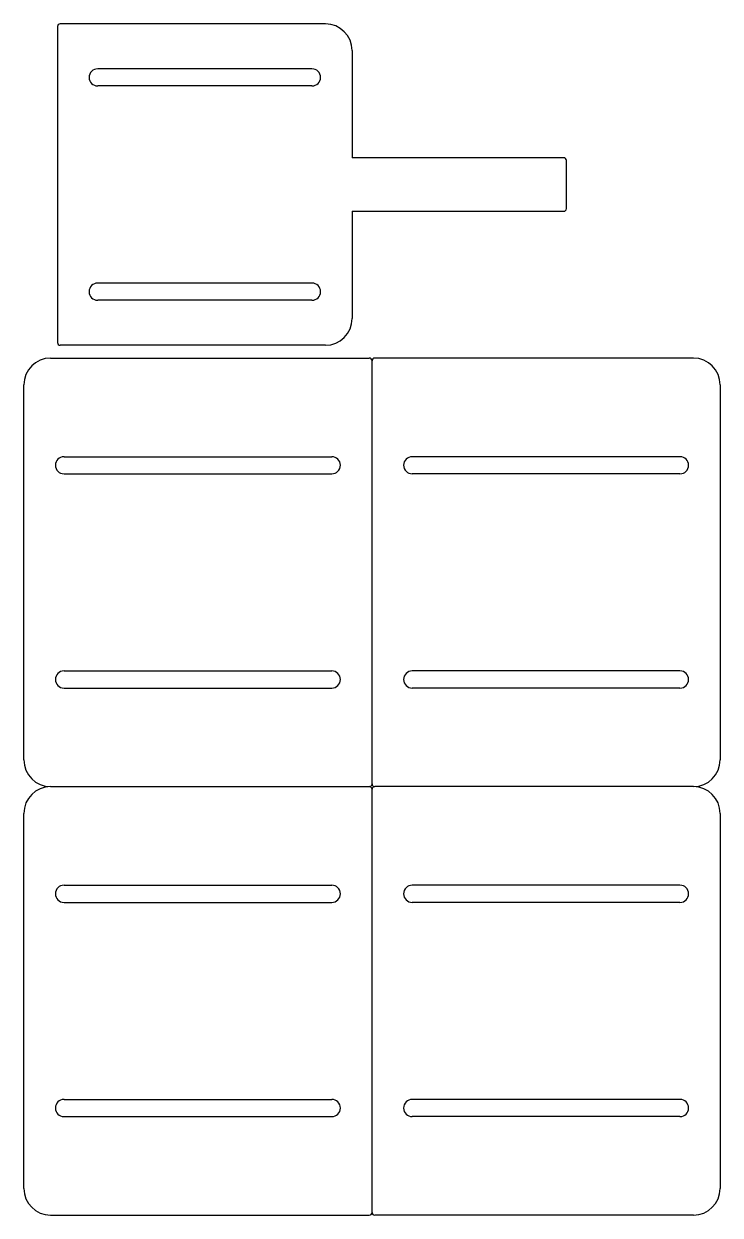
# Model space of a CAD drawing. Header units: inches. Extents: x 0.1 to 13.2, y 0.5 to 22.7.
import ezdxf

# ---------------------------------------------------------------- set-up
doc = ezdxf.new("R2010")
doc.units = ezdxf.units.IN
doc.header["$MEASUREMENT"] = 0
doc.layers.add('Inside', color=1, linetype='Continuous')

msp = doc.modelspace()

# ---------------------------------------------------------------- linework, layer by layer
at = {"linetype": 'Continuous', "lineweight": 25}
for p, q in [((5.779, 22.71), (0.829, 22.71)), ((0.779, 22.66), (0.779, 16.76)), ((6.279, 22.21), (6.279, 20.21)), ((10.229, 20.21), (6.279, 20.21)), ((10.279, 19.26), (10.279, 20.16)), ((6.279, 19.21), (10.229, 19.21)), ((6.279, 19.21), (6.279, 17.21)), ((5.779, 16.71), (0.829, 16.71)), ((0.65, 16.47), (6.6, 16.47)), ((12.65, 16.47), (6.7, 16.47)), ((6.65, 8.52), (6.65, 16.42)), ((0.15, 8.97), (0.15, 15.97)), ((13.15, 15.97), (13.15, 8.97)), ((0.65, 8.47), (6.6, 8.47)), ((12.65, 8.47), (6.7, 8.47)), ((6.65, 0.52), (6.65, 8.42)), ((0.15, 0.97), (0.15, 7.97)), ((13.15, 7.97), (13.15, 0.97)), ((0.65, 0.47), (6.6, 0.47)), ((12.65, 0.47), (6.7, 0.47))]:
    msp.add_line(p, q, dxfattribs=at)
for centre, radius, start, end in [((0.829, 22.66), 0.05, 90, 180), ((5.779, 22.21), 0.5, 0, 90), ((10.229, 20.16), 0.05, 0, 90), ((10.229, 19.26), 0.05, 270, 0), ((5.779, 17.21), 0.5, 270, 0), ((0.829, 16.76), 0.05, 180, 270), ((0.65, 15.97), 0.5, 90, 180), ((6.6, 16.42), 0.05, 0, 90), ((6.7, 16.42), 0.05, 90, 180), ((12.65, 15.97), 0.5, 0, 90), ((0.65, 8.97), 0.5, 180, 270), ((12.65, 8.97), 0.5, 270, 0), ((0.65, 7.97), 0.5, 90, 180), ((6.6, 8.52), 0.05, 270, 0), ((6.6, 8.42), 0.05, 0, 90), ((6.7, 8.52), 0.05, 180, 270), ((6.7, 8.42), 0.05, 90, 180), ((12.65, 7.97), 0.5, 0, 90), ((0.65, 0.97), 0.5, 180, 270), ((12.65, 0.97), 0.5, 270, 0), ((6.6, 0.52), 0.05, 270, 0), ((6.7, 0.52), 0.05, 180, 270)]:
    msp.add_arc(centre, radius, start, end, dxfattribs=at)
at = {"layer": 'Inside', "linetype": 'Continuous', "lineweight": 25}
for p, q in [((5.529, 21.87), (1.529, 21.87)), ((5.529, 21.55), (1.529, 21.55)), ((5.529, 17.87), (1.529, 17.87)), ((5.529, 17.55), (1.529, 17.55)), ((0.9, 14.63), (5.9, 14.63)), ((12.4, 14.63), (7.4, 14.63)), ((0.9, 14.31), (5.9, 14.31)), ((12.4, 14.31), (7.4, 14.31)), ((0.9, 10.63), (5.9, 10.63)), ((12.4, 10.63), (7.4, 10.63)), ((0.9, 10.31), (5.9, 10.31)), ((12.4, 10.31), (7.4, 10.31)), ((0.9, 6.63), (5.9, 6.63)), ((12.4, 6.63), (7.4, 6.63)), ((0.9, 6.31), (5.9, 6.31)), ((12.4, 6.31), (7.4, 6.31)), ((0.9, 2.63), (5.9, 2.63)), ((12.4, 2.63), (7.4, 2.63)), ((0.9, 2.31), (5.9, 2.31)), ((12.4, 2.31), (7.4, 2.31))]:
    msp.add_line(p, q, dxfattribs=at)
for centre, start, end in [((1.529, 21.71), 90, 270), ((5.529, 21.71), 270, 90), ((1.529, 17.71), 90, 270), ((5.529, 17.71), 270, 90), ((0.9, 14.47), 90, 270), ((5.9, 14.47), 270, 90), ((7.4, 14.47), 90, 270), ((12.4, 14.47), 270, 90), ((0.9, 10.47), 90, 270), ((5.9, 10.47), 270, 90), ((7.4, 10.47), 90, 270), ((12.4, 10.47), 270, 90), ((0.9, 6.47), 90, 270), ((5.9, 6.47), 270, 90), ((7.4, 6.47), 90, 270), ((12.4, 6.47), 270, 90), ((0.9, 2.47), 90, 270), ((5.9, 2.47), 270, 90), ((7.4, 2.47), 90, 270), ((12.4, 2.47), 270, 90)]:
    msp.add_arc(centre, 0.16, start, end, dxfattribs=at)

doc.saveas('drawing.dxf')
